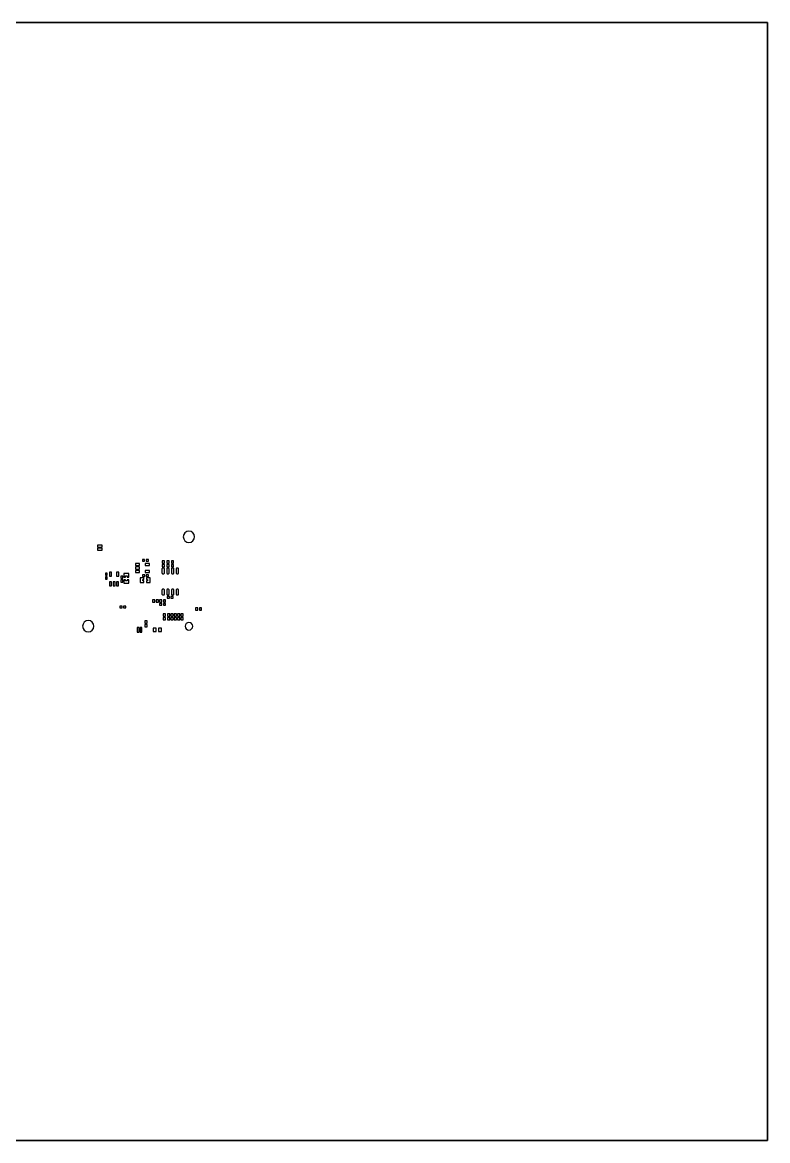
# Model space of a CAD drawing. Extents: x -200 to 200, y -150 to 150.
# Drawn here: x 0 to 200, y -150 to 150 of the extents above; entities that cross this region are included whole.
import ezdxf

# ---------------------------------------------------------------- set-up
doc = ezdxf.new("R2010")
doc.units = 0
doc.header["$MEASUREMENT"] = 0
doc.layers.get('0').update_dxf_attribs({"linetype": 'CONTINUOUS'})

msp = doc.modelspace()

# ---------------------------------------------------------------- linework, layer by layer
for points in [[(200.000009, 150.000999), (-200.000009, 150.000999), (-200.000009, 150.000999), (-200.001001, 150.000007), (-200.001001, 150.000007), (-200.001001, -150.000007), (-200.001001, -150.000007), (-200.000009, -150.000999), (-200.000009, -150.000999), (200.000009, -150.000999), (200.000009, -150.000999), (200.001001, -150.000007), (200.001001, -150.000007), (200.001001, 150.000007), (200.001001, 150.000007), (200.000009, 150.000999)], [(-200.000009, -150.000007), (-200.000009, 150.000007), (-200.000009, 150.000007), (200.000009, 150.000007), (200.000009, 150.000007), (200.000009, -150.000007), (200.000009, -150.000007), (-200.000009, -150.000007)], [(21.39, 9.717), (20.12, 9.717), (20.12, 9.717), (20.12, 9.208999), (20.12, 9.208999), (21.39, 9.208999), (21.39, 9.208999), (21.39, 9.717)], [(21.39, 8.955), (20.12, 8.955), (20.12, 8.955), (20.12, 8.447), (20.12, 8.447), (21.39, 8.447), (21.39, 8.447), (21.39, 8.955)], [(31.479999, 4.845), (30.379999, 4.845), (30.379999, 4.845), (30.379999, 4.295), (30.379999, 4.295), (31.479999, 4.295), (31.479999, 4.295), (31.479999, 4.845)], [(31.479999, 3.895), (30.379999, 3.895), (30.379999, 3.895), (30.379999, 3.345), (30.379999, 3.345), (31.479999, 3.345), (31.479999, 3.345), (31.479999, 3.895)], [(32.820001, 5.92), (32.219999, 5.92), (32.219999, 5.92), (32.219999, 5.42), (32.219999, 5.42), (32.820001, 5.42), (32.820001, 5.42), (32.820001, 5.92)], [(34.08, 4.87), (32.979997, 4.87), (32.979997, 4.87), (32.979997, 4.27), (32.979997, 4.27), (34.08, 4.27), (34.08, 4.27), (34.08, 4.87)], [(33.820001, 5.92), (33.219999, 5.92), (33.219999, 5.92), (33.219999, 5.42), (33.219999, 5.42), (33.820001, 5.42), (33.820001, 5.42), (33.820001, 5.92)], [(38.1, 5.55), (37.500002, 5.55), (37.500002, 5.55), (37.500002, 4.95), (37.500002, 4.95), (38.1, 4.95), (38.1, 4.95), (38.1, 5.55)], [(38.1, 4.55), (37.500002, 4.55), (37.500002, 4.55), (37.500002, 3.95), (37.500002, 3.95), (38.1, 3.95), (38.1, 3.95), (38.1, 4.55)], [(39.4, 5.55), (38.800001, 5.55), (38.800001, 5.55), (38.800001, 4.95), (38.800001, 4.95), (39.4, 4.95), (39.4, 4.95), (39.4, 5.55)], [(39.4, 4.55), (38.800001, 4.55), (38.800001, 4.55), (38.800001, 3.95), (38.800001, 3.95), (39.4, 3.95), (39.4, 3.95), (39.4, 4.55)], [(40.599997, 5.55), (39.999998, 5.55), (39.999998, 5.55), (39.999998, 4.95), (39.999998, 4.95), (40.599997, 4.95), (40.599997, 4.95), (40.599997, 5.55)], [(40.599997, 4.55), (39.999998, 4.55), (39.999998, 4.55), (39.999998, 3.95), (39.999998, 3.95), (40.599997, 3.95), (40.599997, 3.95), (40.599997, 4.55)], [(22.8, 2.27), (22.3, 2.27), (22.3, 2.27), (22.3, 1.67), (22.3, 1.67), (22.8, 1.67), (22.8, 1.67), (22.8, 2.27)], [(22.8, 1.27), (22.3, 1.27), (22.3, 1.27), (22.3, 0.67), (22.3, 0.67), (22.8, 0.67), (22.8, 0.67), (22.8, 1.27)], [(23.96, 2.53), (23.36, 2.53), (23.36, 2.53), (23.36, 1.43), (23.36, 1.43), (23.96, 1.43), (23.96, 1.43), (23.96, 2.53)], [(25.86, 2.53), (25.26, 2.53), (25.26, 2.53), (25.26, 1.43), (25.26, 1.43), (25.86, 1.43), (25.86, 1.43), (25.86, 2.53)], [(26.919999, 1.46), (26.419999, 1.46), (26.419999, 1.46), (26.419999, 0.86), (26.419999, 0.86), (26.919999, 0.86), (26.919999, 0.86), (26.919999, 1.46)], [(26.919999, 0.46), (26.419999, 0.46), (26.419999, 0.46), (26.419999, -0.14), (26.419999, -0.14), (26.919999, -0.14), (26.919999, -0.14), (26.919999, 0.46)], [(28.54, 2.13), (27.240001, 2.13), (27.240001, 2.13), (27.240001, 1.18), (27.240001, 1.18), (27.673, 1.18), (27.673, 1.18), (27.673, 1.497), (27.673, 1.497), (28.106, 1.497), (28.106, 1.497), (28.106, 1.18), (28.106, 1.18), (28.54, 1.18), (28.54, 1.18), (28.54, 2.13)], [(28.54, 0.48), (28.106, 0.48), (28.106, 0.48), (28.106, 0.163), (28.106, 0.163), (27.673, 0.163), (27.673, 0.163), (27.673, 0.48), (27.673, 0.48), (27.240001, 0.48), (27.240001, 0.48), (27.240001, -0.47), (27.240001, -0.47), (28.54, -0.47), (28.54, -0.47), (28.54, 0.48)], [(31.479999, 2.945), (30.379999, 2.945), (30.379999, 2.945), (30.379999, 2.395), (30.379999, 2.395), (31.479999, 2.395), (31.479999, 2.395), (31.479999, 2.945)], [(32.605001, 1.01), (31.654998, 1.01), (31.654998, 1.01), (31.654998, -0.29), (31.654998, -0.29), (32.605001, -0.29), (32.605001, -0.29), (32.605001, 0.143), (32.605001, 0.143), (32.288, 0.143), (32.288, 0.143), (32.288, 0.577), (32.288, 0.577), (32.605001, 0.577), (32.605001, 0.577), (32.605001, 1.01)], [(32.843, 1.83), (32.242998, 1.83), (32.242998, 1.83), (32.242998, 1.33), (32.242998, 1.33), (32.843, 1.33), (32.843, 1.33), (32.843, 1.83)], [(34.08, 2.97), (32.979997, 2.97), (32.979997, 2.97), (32.979997, 2.37), (32.979997, 2.37), (34.08, 2.37), (34.08, 2.37), (34.08, 2.97)], [(33.843, 1.83), (33.243002, 1.83), (33.243002, 1.83), (33.243002, 1.33), (33.243002, 1.33), (33.843, 1.33), (33.843, 1.33), (33.843, 1.83)], [(34.255003, 1.01), (33.305002, 1.01), (33.305002, 1.01), (33.305002, 0.577), (33.305002, 0.577), (33.621999, 0.577), (33.621999, 0.577), (33.621999, 0.143), (33.621999, 0.143), (33.305002, 0.143), (33.305002, 0.143), (33.305002, -0.29), (33.305002, -0.29), (34.255003, -0.29), (34.255003, -0.29), (34.255003, 1.01)], [(23.934999, -0.07), (23.384999, -0.07), (23.384999, -0.07), (23.384999, -1.17), (23.384999, -1.17), (23.934999, -1.17), (23.934999, -1.17), (23.934999, -0.07)], [(24.885001, -0.07), (24.335, -0.07), (24.335, -0.07), (24.335, -1.17), (24.335, -1.17), (24.885001, -1.17), (24.885001, -1.17), (24.885001, -0.07)], [(25.835, -0.07), (25.284999, -0.07), (25.284999, -0.07), (25.284999, -1.17), (25.284999, -1.17), (25.835, -1.17), (25.835, -1.17), (25.835, -0.07)], [(35.519998, -4.96), (34.92, -4.96), (34.92, -4.96), (34.92, -5.56), (34.92, -5.56), (35.519998, -5.56), (35.519998, -5.56), (35.519998, -4.96)], [(36.520002, -4.96), (35.92, -4.96), (35.92, -4.96), (35.92, -5.56), (35.92, -5.56), (36.520002, -5.56), (36.520002, -5.56), (36.520002, -4.96)], [(37.439997, -4.96), (36.839998, -4.96), (36.839998, -4.96), (36.839998, -5.56), (36.839998, -5.56), (37.439997, -5.56), (37.439997, -5.56), (37.439997, -4.96)], [(37.439997, -5.88), (36.839998, -5.88), (36.839998, -5.88), (36.839998, -6.38), (36.839998, -6.38), (37.439997, -6.38), (37.439997, -6.38), (37.439997, -5.88)], [(38.44, -4.96), (37.840002, -4.96), (37.840002, -4.96), (37.840002, -5.56), (37.840002, -5.56), (38.44, -5.56), (38.44, -5.56), (38.44, -4.96)], [(38.44, -5.88), (37.840002, -5.88), (37.840002, -5.88), (37.840002, -6.38), (37.840002, -6.38), (38.44, -6.38), (38.44, -6.38), (38.44, -5.88)], [(39.469999, -3.99), (38.870001, -3.99), (38.870001, -3.99), (38.870001, -4.49), (38.870001, -4.49), (39.469999, -4.49), (39.469999, -4.49), (39.469999, -3.99)], [(40.469999, -3.99), (39.870001, -3.99), (39.870001, -3.99), (39.870001, -4.49), (39.870001, -4.49), (40.469999, -4.49), (40.469999, -4.49), (40.469999, -3.99)], [(26.77, -6.59), (26.170001, -6.59), (26.170001, -6.59), (26.170001, -7.09), (26.170001, -7.09), (26.77, -7.09), (26.77, -7.09), (26.77, -6.59)], [(27.77, -6.59), (27.170001, -6.59), (27.170001, -6.59), (27.170001, -7.09), (27.170001, -7.09), (27.77, -7.09), (27.77, -7.09), (27.77, -6.59)], [(38.4, -8.7), (37.799997, -8.7), (37.799997, -8.7), (37.799997, -9.3), (37.799997, -9.3), (38.4, -9.3), (38.4, -9.3), (38.4, -8.7)], [(39.58, -8.7), (38.980001, -8.7), (38.980001, -8.7), (38.980001, -9.3), (38.980001, -9.3), (39.58, -9.3), (39.58, -9.3), (39.58, -8.7)], [(40.479998, -8.7), (39.879999, -8.7), (39.879999, -8.7), (39.879999, -9.3), (39.879999, -9.3), (40.479998, -9.3), (40.479998, -9.3), (40.479998, -8.7)], [(41.379999, -8.7), (40.780001, -8.7), (40.780001, -8.7), (40.780001, -9.3), (40.780001, -9.3), (41.379999, -9.3), (41.379999, -9.3), (41.379999, -8.7)], [(42.254999, -8.7), (41.655001, -8.7), (41.655001, -8.7), (41.655001, -9.3), (41.655001, -9.3), (42.254999, -9.3), (42.254999, -9.3), (42.254999, -8.7)], [(43.154001, -8.7), (42.555002, -8.7), (42.555002, -8.7), (42.555002, -9.3), (42.555002, -9.3), (43.154001, -9.3), (43.154001, -9.3), (43.154001, -8.7)], [(47.094, -7.05), (46.493998, -7.05), (46.493998, -7.05), (46.493998, -7.65), (46.493998, -7.65), (47.094, -7.65), (47.094, -7.65), (47.094, -7.05)], [(48.094, -7.05), (47.494002, -7.05), (47.494002, -7.05), (47.494002, -7.65), (47.494002, -7.65), (48.094, -7.65), (48.094, -7.65), (48.094, -7.05)], [(33.449999, -10.54), (32.85, -10.54), (32.85, -10.54), (32.85, -11.14), (32.85, -11.14), (33.449999, -11.14), (33.449999, -11.14), (33.449999, -10.54)], [(33.449999, -11.540001), (32.85, -11.540001), (32.85, -11.540001), (32.85, -12.14), (32.85, -12.14), (33.449999, -12.14), (33.449999, -12.14), (33.449999, -11.540001)], [(38.4, -9.7), (37.799997, -9.7), (37.799997, -9.7), (37.799997, -10.3), (37.799997, -10.3), (38.4, -10.3), (38.4, -10.3), (38.4, -9.7)], [(39.58, -9.7), (38.980001, -9.7), (38.980001, -9.7), (38.980001, -10.3), (38.980001, -10.3), (39.58, -10.3), (39.58, -10.3), (39.58, -9.7)], [(40.479998, -9.7), (39.879999, -9.7), (39.879999, -9.7), (39.879999, -10.3), (39.879999, -10.3), (40.479998, -10.3), (40.479998, -10.3), (40.479998, -9.7)], [(41.379999, -9.7), (40.780001, -9.7), (40.780001, -9.7), (40.780001, -10.3), (40.780001, -10.3), (41.379999, -10.3), (41.379999, -10.3), (41.379999, -9.7)], [(42.254999, -9.7), (41.655001, -9.7), (41.655001, -9.7), (41.655001, -10.3), (41.655001, -10.3), (42.254999, -10.3), (42.254999, -10.3), (42.254999, -9.7)], [(43.154001, -9.7), (42.555002, -9.7), (42.555002, -9.7), (42.555002, -10.3), (42.555002, -10.3), (43.154001, -10.3), (43.154001, -10.3), (43.154001, -9.7)], [(31.342998, -12.325), (30.835001, -12.325), (30.835001, -12.325), (30.835001, -13.595), (30.835001, -13.595), (31.342998, -13.595), (31.342998, -13.595), (31.342998, -12.325)], [(32.104997, -12.325), (31.597, -12.325), (31.597, -12.325), (31.597, -13.595), (31.597, -13.595), (32.104997, -13.595), (32.104997, -13.595), (32.104997, -12.325)], [(35.930002, -12.53), (35.130003, -12.53), (35.130003, -12.53), (35.130003, -13.43), (35.130003, -13.43), (35.930002, -13.43), (35.930002, -13.43), (35.930002, -12.53)], [(37.33, -12.53), (36.530001, -12.53), (36.530001, -12.53), (36.530001, -13.43), (36.530001, -13.43), (37.33, -13.43), (37.33, -13.43), (37.33, -12.53)]]:
    msp.add_lwpolyline(points)
for points in [[(46.222002, 12.000001, 1), (43.172003, 12.000001), (43.172003, 12.000001, 1), (46.222002, 12.000001)], [(37.957003, 3.551), (37.631998, 3.551), (37.631998, 3.551), (37.631998, 3.55), (37.631998, 3.55, 0.425457), (37.470003, 3.381), (37.470003, 3.381), (37.470003, 2.269), (37.470003, 2.269, 0.425965), (37.631998, 2.1), (37.631998, 2.1), (37.631998, 2.099), (37.631998, 2.099), (37.957003, 2.099), (37.957003, 2.099), (37.957003, 2.1), (37.957003, 2.1, 0.427104), (38.120001, 2.269), (38.120001, 2.269), (38.120001, 3.381), (38.120001, 3.381, 0.42661), (37.957003, 3.55), (37.957003, 3.55), (37.957003, 3.551)], [(39.227003, 3.551), (38.901998, 3.551), (38.901998, 3.551), (38.901998, 3.55), (38.901998, 3.55, 0.425457), (38.740004, 3.381), (38.740004, 3.381), (38.740004, 2.269), (38.740004, 2.269, 0.425965), (38.901998, 2.1), (38.901998, 2.1), (38.901998, 2.099), (38.901998, 2.099), (39.227003, 2.099), (39.227003, 2.099), (39.227003, 2.1), (39.227003, 2.1, 0.427104), (39.390001, 2.269), (39.390001, 2.269), (39.390001, 3.381), (39.390001, 3.381, 0.42661), (39.227003, 3.55), (39.227003, 3.55), (39.227003, 3.551)], [(40.497, 3.551), (40.171999, 3.551), (40.171999, 3.551), (40.171999, 3.55), (40.171999, 3.55, 0.425464), (40.01, 3.381), (40.01, 3.381), (40.01, 2.269), (40.01, 2.269, 0.425972), (40.171999, 2.1), (40.171999, 2.1), (40.171999, 2.099), (40.171999, 2.099), (40.497, 2.099), (40.497, 2.099), (40.497, 2.1), (40.497, 2.1, 0.427111), (40.660002, 2.269), (40.660002, 2.269), (40.660002, 3.381), (40.660002, 3.381, 0.426617), (40.497, 3.55), (40.497, 3.55), (40.497, 3.551)], [(41.767, 3.551), (41.441999, 3.551), (41.441999, 3.551), (41.441999, 3.55), (41.441999, 3.55, 0.425464), (41.280001, 3.381), (41.280001, 3.381), (41.280001, 2.269), (41.280001, 2.269, 0.425972), (41.441999, 2.1), (41.441999, 2.1), (41.441999, 2.099), (41.441999, 2.099), (41.767, 2.099), (41.767, 2.099), (41.767, 2.1), (41.767, 2.1, 0.427111), (41.930002, 2.269), (41.930002, 2.269), (41.930002, 3.381), (41.930002, 3.381, 0.426617), (41.767, 3.55), (41.767, 3.55), (41.767, 3.551)], [(37.957003, -2.099), (37.631998, -2.099), (37.631998, -2.099), (37.631998, -2.1), (37.631998, -2.1, 0.425511), (37.470003, -2.269), (37.470003, -2.269), (37.470003, -3.381), (37.470003, -3.381, 0.425912), (37.631998, -3.55), (37.631998, -3.55), (37.631998, -3.551), (37.631998, -3.551), (37.957003, -3.551), (37.957003, -3.551), (37.957003, -3.55), (37.957003, -3.55, 0.427067), (38.120001, -3.381), (38.120001, -3.381), (38.120001, -2.269), (38.120001, -2.269, 0.426649), (37.957003, -2.1), (37.957003, -2.1), (37.957003, -2.099)], [(39.227003, -2.099), (38.901998, -2.099), (38.901998, -2.099), (38.901998, -2.1), (38.901998, -2.1, 0.425511), (38.740004, -2.269), (38.740004, -2.269), (38.740004, -3.381), (38.740004, -3.381, 0.425912), (38.901998, -3.55), (38.901998, -3.55), (38.901998, -3.551), (38.901998, -3.551), (39.227003, -3.551), (39.227003, -3.551), (39.227003, -3.55), (39.227003, -3.55, 0.427067), (39.390001, -3.381), (39.390001, -3.381), (39.390001, -2.269), (39.390001, -2.269, 0.426649), (39.227003, -2.1), (39.227003, -2.1), (39.227003, -2.099)], [(40.497, -2.099), (40.171999, -2.099), (40.171999, -2.099), (40.171999, -2.1), (40.171999, -2.1, 0.425518), (40.01, -2.269), (40.01, -2.269), (40.01, -3.381), (40.01, -3.381, 0.425919), (40.171999, -3.55), (40.171999, -3.55), (40.171999, -3.551), (40.171999, -3.551), (40.497, -3.551), (40.497, -3.551), (40.497, -3.55), (40.497, -3.55, 0.427074), (40.660002, -3.381), (40.660002, -3.381), (40.660002, -2.269), (40.660002, -2.269, 0.426656), (40.497, -2.1), (40.497, -2.1), (40.497, -2.099)], [(41.767, -2.099), (41.441999, -2.099), (41.441999, -2.099), (41.441999, -2.1), (41.441999, -2.1, 0.425518), (41.280001, -2.269), (41.280001, -2.269), (41.280001, -3.381), (41.280001, -3.381, 0.425919), (41.441999, -3.55), (41.441999, -3.55), (41.441999, -3.551), (41.441999, -3.551), (41.767, -3.551), (41.767, -3.551), (41.767, -3.55), (41.767, -3.55, 0.427074), (41.930002, -3.381), (41.930002, -3.381), (41.930002, -2.269), (41.930002, -2.269, 0.426656), (41.767, -2.1), (41.767, -2.1), (41.767, -2.099)], [(19.222001, -12.000001, 1), (16.172002, -12.000001), (16.172002, -12.000001, 1), (19.222001, -12.000001)], [(45.720999, -12.000001, 1), (43.671, -12.000001), (43.671, -12.000001, 1), (45.720999, -12.000001)]]:
    msp.add_lwpolyline(points, format="xyb")

doc.saveas('drawing.dxf')
